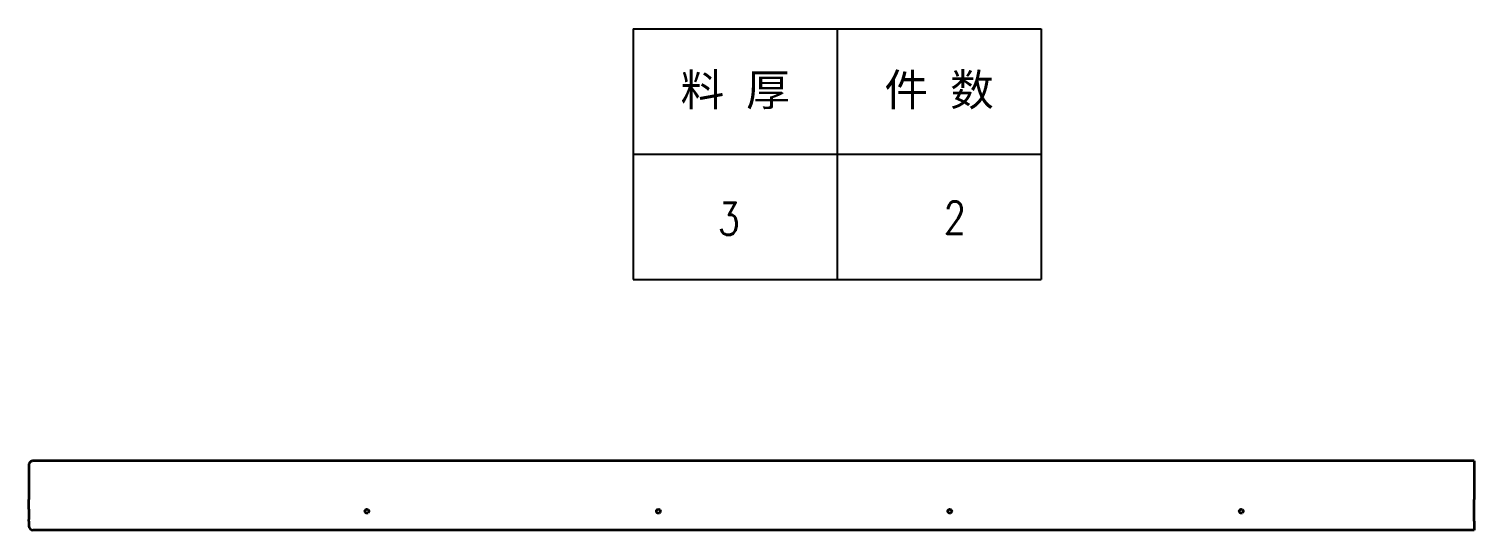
# Model space of a CAD drawing. Header units: millimetres. Extents: x -1727 to 307751, y -105919 to 6637.
# Drawn here: x 37856 to 39656, y -4644 to -4020 of the extents above; entities that cross this region are included whole.
import ezdxf
from ezdxf.enums import TextEntityAlignment as Align

# ---------------------------------------------------------------- set-up
doc = ezdxf.new("R2010")
doc.units = ezdxf.units.MM
doc.linetypes.add('DASHED', pattern=[15, 12, -3])
doc.linetypes.add('HIDDEN-HOKUTO', pattern=[3.8, 2.5, -1.3])
doc.layers.add('AM_HID', color=1, linetype='HIDDEN-HOKUTO')
doc.layers.add('AM_VIS', color=7, linetype='Continuous')
doc.styles.add('DIM', font='txt.shx', dxfattribs={"width": 0.8, "bigfont": 'bigfont.shx'})
doc.styles.get("Standard").update_dxf_attribs({"font": 'arial.ttf'})

# ---------------------------------------------------------------- blocks, each defined once
blk = doc.blocks.new('*T16')
at = {"color": 0, "linetype": 'ByBlock', "lineweight": -2, "transparency": 16777216}
for p, q in [((0, 0), (127, 0)), ((0, 0), (0, -78)), ((63.5, 0), (63.5, -78)), ((127, 0), (127, -78)), ((0, -39), (127, -39)), ((0, -78), (127, -78))]:
    blk.add_line(p, q, dxfattribs=at)
at = {"color": 0, "transparency": 16777216, "char_height": 10, "width": 60.5, "attachment_point": 5}
for s, insert in [('{\\fSimSun|b0|i0|c134|p2;料 厚}', (31.75, -19.5)), ('{\\fSimSun|b0|i0|c134|p2;件 数}', (95.25, -19.5))]:
    blk.add_mtext(s, dxfattribs=dict(at, insert=insert))
blk = doc.blocks.new('拆图参数')
blk.add_blockref('*T16', (-63.5, 78))
at = {"style": 'DIM', "width": 0.8}
blk.add_attdef('6', text='', height=10, dxfattribs=at).set_placement((-37.13, 18.91), align=Align.MIDDLE_LEFT)
blk.add_attdef('1', text='', height=10, dxfattribs=at).set_placement((36.65, 19.27), align=Align.MIDDLE_CENTER)

msp = doc.modelspace()

# ---------------------------------------------------------------- linework, layer by layer
at = {"layer": 'AM_HID', "linetype": 'DASHED', "lineweight": 13, "ltscale": 0.000393677}
msp.add_line((37855.72647, -4618.01853), (37855.72647, -4618.03428), dxfattribs=at)
at = {"layer": 'AM_VIS', "lineweight": 35, "ltscale": 0.075}
for p, q in [((37855.72647, -4563.01841), (37855.72647, -4606.01853)), ((39655.72647, -4558.02793), (39655.72647, -4606.02817)), ((37855.72647, -4633.01828), (37855.72647, -4639.01841)), ((39655.72647, -4633.02793), (39655.72647, -4644.02793))]:
    msp.add_line(p, q, dxfattribs=at)
at = {"layer": 'AM_VIS', "lineweight": 35}
for p, q in [((39655.72647, -4558.02793), (37860.7265, -4558.01841)), ((39655.72647, -4644.02793), (37860.72645, -4644.01841))]:
    msp.add_line(p, q, dxfattribs=at)
at = {"layer": 'AM_VIS', "lineweight": 35, "ltscale": 0.3}
msp.add_line((37855.72647, -4618.01853), (37855.72647, -4606.01853), dxfattribs=at)
at = {"layer": 'AM_VIS', "lineweight": 35, "ltscale": 0.425}
msp.add_line((39655.72647, -4623.02817), (39655.72647, -4606.02817), dxfattribs=at)
at = {"layer": 'AM_VIS', "lineweight": 35, "ltscale": 0.3246}
msp.add_line((37855.72647, -4618.03428), (37855.72647, -4631.01828), dxfattribs=at)
at = {"layer": 'AM_VIS', "lineweight": 35, "ltscale": 0.199991}
msp.add_line((39655.72647, -4631.02781), (39655.72647, -4623.02817), dxfattribs=at)
at = {"layer": 'AM_VIS', "lineweight": 35, "ltscale": 0.05}
for p, q in [((37855.72647, -4633.01828), (37855.72647, -4631.01828)), ((39655.72647, -4633.02781), (39655.72647, -4631.02781))]:
    msp.add_line(p, q, dxfattribs=at)
at = {"layer": 'AM_VIS', "lineweight": 35}
for centre in [(38276.72647, -4620.52048), (38639.72647, -4620.52243), (39002.72647, -4620.52439), (39365.72647, -4620.52634)]:
    msp.add_circle(centre, 2.4585, dxfattribs=at)
for centre, start, end in [((37860.72647, -4563.01841), 89.99969608, 180), ((37860.72647, -4639.01841), 180, 269.99969608)]:
    msp.add_arc(centre, 5, start, end, dxfattribs=at)

# ---------------------------------------------------------------- block references
at = {"xscale": 4, "yscale": 4, "zscale": 4}
msp.add_blockref('拆图参数', (38862.38935, -4332.2463), dxfattribs=at).add_auto_attribs({'1': '2', '6': '3'})

doc.saveas('drawing.dxf')
